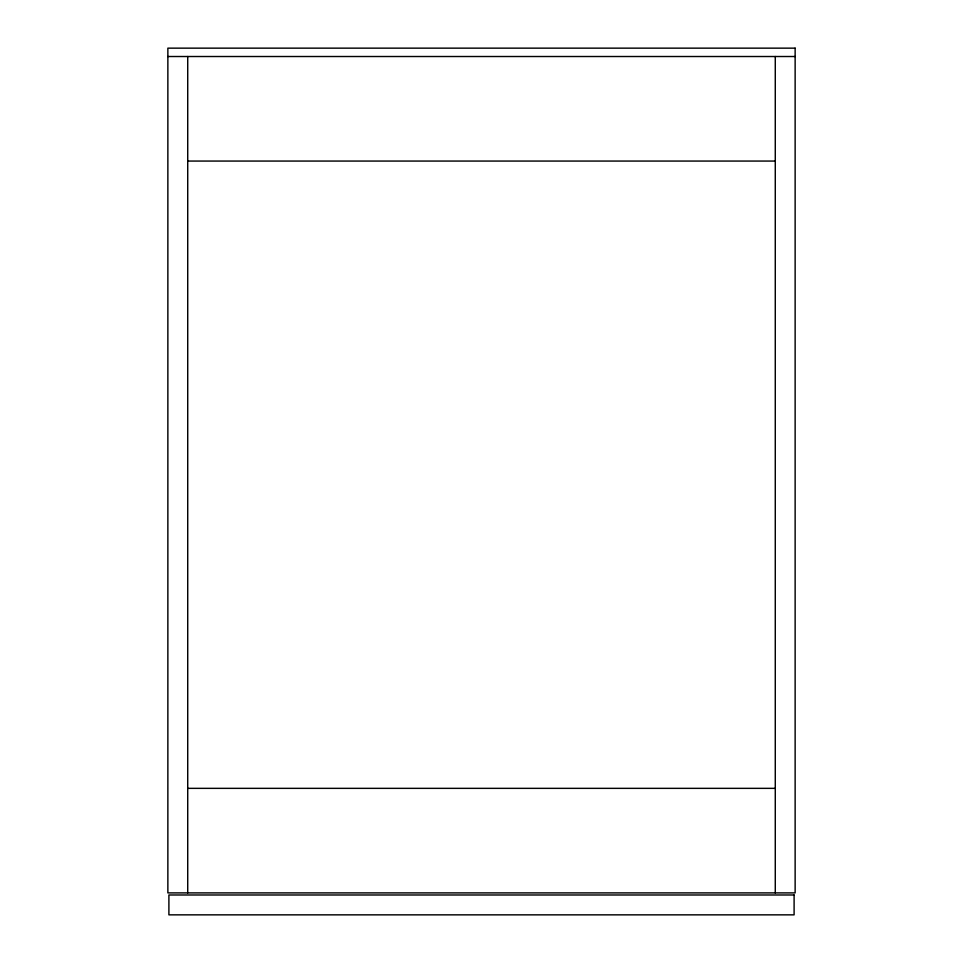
<?xml version="1.0" encoding="UTF-8"?>
<svg xmlns="http://www.w3.org/2000/svg" width="963" height="963" viewBox="0 0 963 963"><rect width="100%" height="100%" fill="white"/><g stroke="black" fill="none" stroke-linecap="round" stroke-linejoin="round"><path stroke-width="1.44" d="M167.863 56.516L795.137 56.516M187.725 161.062L775.275 161.062M187.725 788.348L775.275 788.348M775.275 56.516L775.275 892.894M187.725 56.516L187.725 892.894M795.137 48.15L167.863 48.15L167.863 892.894L795.137 892.894L795.137 48.15M794.102 894.988L168.898 894.988L168.898 914.85L794.102 914.85L794.102 894.988"/></g></svg>
